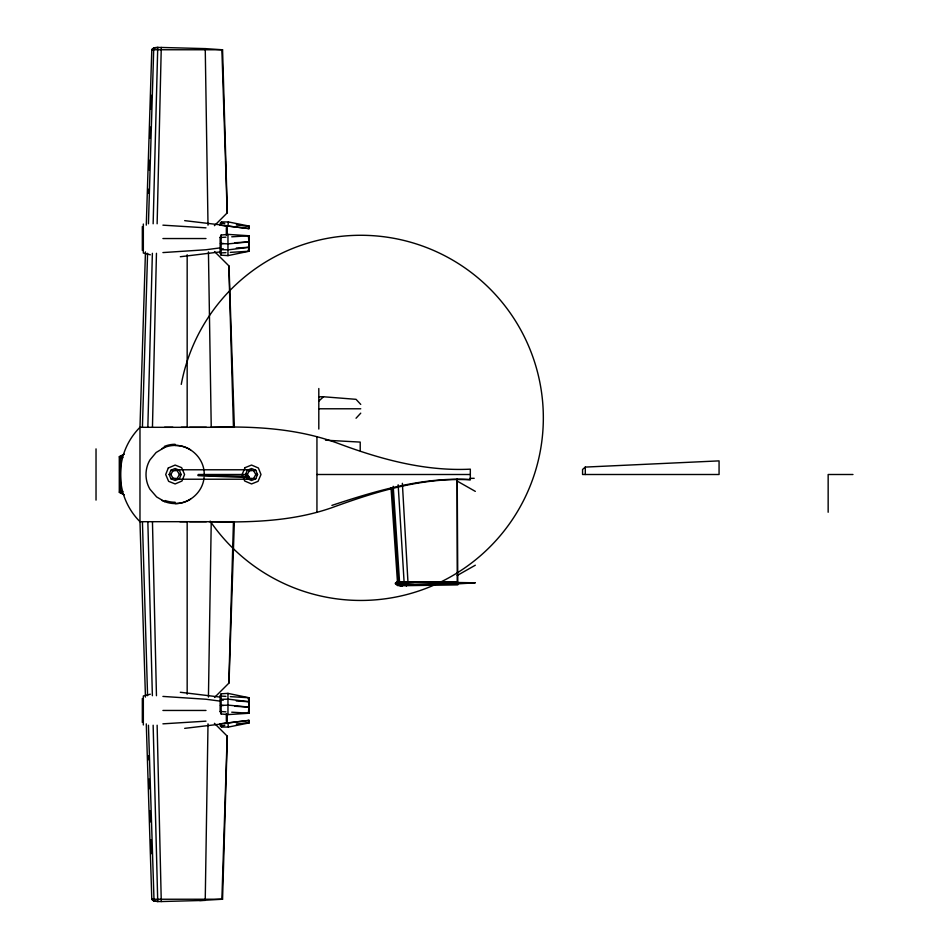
<?xml version="1.0" encoding="UTF-8"?>
<svg xmlns="http://www.w3.org/2000/svg" width="949" height="949" viewBox="0 0 949 949"><rect width="100%" height="100%" fill="white"/><g stroke="black" fill="none" stroke-linecap="round" stroke-linejoin="round"><path stroke-width="1.42" d="M444.464 582.247L457.216 582.212L457.216 478.925L457.786 583.433L414.203 584.56L395.448 583.433M157.131 223.774L161.271 47.45L205.245 48.613L208.009 225.15M208.009 723.85L205.233 900.387L161.271 901.55L157.131 725.226M208.436 697.076L211.236 521.689M152.457 427.311L156.455 253.3M147.842 427.311L152.374 253.3M153.145 223.774L157.676 49.775L157.831 47.497L161.271 47.45M228.816 683.197L233.454 521.689M142.421 427.311L147.581 253.3M148.447 223.774L153.75 47.936C164.236 47.379 152.943 46.382 151.793 49.751L146.288 225.15M145.458 251.924L139.977 427.311L139.977 521.689L145.458 697.076M148.4 193.394L148.53 189.254M149.123 169.918L149.408 160.251M150.084 138.151L150.417 127.107M150.962 109.159L151.389 95.339M221.876 899.225L227.191 736.104M199.729 900.53L222.564 899.225L227.345 736.258L214.403 723.316M220.144 711.489L220.144 696.02L221.129 693.814L227.962 693.375L249.101 697.764L249.101 713.233L227.962 714.621L221.129 713.956L220.144 711.489L225.945 711.845M221.129 713.956L221.129 693.814M227.962 714.621L227.962 693.375M248.365 713.28L249.089 705.226L248.365 697.61M220.144 252.98L220.144 237.511L221.129 235.044L227.962 234.379L249.101 235.767L249.101 251.236L227.962 255.625L221.129 255.186L220.144 252.98L225.945 252.636M221.129 255.186L221.129 235.044M227.962 255.625L227.962 234.379M248.365 251.39L249.089 243.774L248.365 235.72M220.144 225.127L220.405 223.027L221.544 221.947L228.401 221.947L249.089 226.076L249.101 228.626L220.144 225.127L249.101 228.626M221.129 225.388L221.544 221.947M227.962 225.613L228.401 221.947M204.082 477.264C203.027 491.796 189.634 503.824 175.138 503.575M248.365 228.519L249.089 226.076M397.595 583.979L391.024 487.691M169.136 474.5L170.891 470.253L175.138 468.498L179.385 470.253L181.14 474.5L179.385 478.747L175.138 480.502L170.891 478.747L169.136 474.5L170.867 474.5L173.026 478.213L179.385 478.747M247.298 470.253L245.542 474.5L247.298 478.747L251.544 480.502L255.791 478.747L257.547 474.5L255.791 470.253L251.544 468.498L247.298 470.253L249.314 470.87L255.791 470.253M170.867 474.5L172.896 470.87L179.385 470.253M177.368 478.13L179.397 474.5L177.238 470.787M249.314 470.87L247.286 474.5L249.445 478.213L255.791 478.747M253.774 478.13L255.803 474.5L253.644 470.787M249.089 722.924L249.101 720.374L220.144 723.873L220.405 725.973L221.544 727.053L228.401 727.053L249.089 722.924L248.365 720.481M356.041 418.236L360.75 413.147M214.403 225.684L227.345 212.742L222.564 49.775L205.233 48.613M214.51 697.491L229.006 683.007L234.356 521.689L139.977 521.689A66.738 66.738 0 0 1 139.977 427.311L234.356 427.311L229.006 265.993L214.51 251.509M318.805 401.119L323.502 396.765L356.041 399.327L360.75 404.416M585.296 467.086L582.567 469.458L582.567 474.5L719.069 474.5L719.069 460.882L585.296 467.086L585.296 474.5M124.212 494.797L119.289 492.246L119.289 456.754L124.212 454.203M151.793 49.751L154.035 47.936L152.765 49.775L151.793 49.751L222.564 49.775M457.216 575.485L475.319 565.213M119.289 456.754L123.228 455.01M122.812 457.537L120.167 458.711L120.167 490.289L122.812 491.463M414.203 584.56L399.885 584.204L397.797 582.888L414.203 581.761L475.319 582.805L457.216 583.908L404.44 584.537M457.216 581.951L457.786 584.892L399.968 585.758M164.675 447.37L156.134 452.495L149.978 459.874A27.284 25.184 -89.5 0 0 149.918 489.174L156.644 496.944L164.675 501.63M397.797 582.888L404.488 581.784L414.203 581.761M331.889 505.402C376.587 490.609 422.661 477.003 470.324 479.494M211.959 427.311C255.388 425.994 299.516 428.592 340.489 444.274C382.032 459.648 425.627 471.38 470.324 469.162L470.324 479.814C423.883 477.347 378.959 490.621 335.804 506.256C295.353 521.404 251.841 522.662 209.171 521.689M220.144 723.873L249.101 720.374M170.891 478.747L173.026 478.213M247.298 478.747L249.445 478.213M150.333 694.205L143.335 695.949L143.335 724.977M392.245 487.656L398.556 581.239L395.448 582.9L395.448 583.955L397.595 585.474L402.34 586.126L402.34 583.528M220.132 251.912L180.322 256.74M398.236 581.263L397.477 581.535L399.363 582.295M220.132 247.879L205.992 249.753L162.92 252.576M221.544 723.992L184.675 728.358M224.367 723.636L227.202 723.28L227.202 715.783M398.556 581.239L397.595 581.357L397.595 585.474M220.405 725.973L224.747 725.451M236.325 724.051L249.362 722.486M205.992 721.157L162.92 723.838M397.595 583.244L399.968 583.149M220.144 237.511L225.945 237.155M231.734 236.811L249.101 235.767M223.3 243.442L220.405 243.608L228.401 243.846L249.362 241.865L234.877 242.742M223.3 248.816L220.405 248.982L221.544 249.706L228.401 249.836L249.362 247.238L236.325 248.021M230.287 252.375L249.101 251.236M148.447 725.226L154.035 901.064L151.793 899.249L152.765 899.225L154.035 901.064L158.139 901.503L153.75 901.064L151.793 899.249L146.288 723.85M469.826 478.379L474.192 478.308M151.793 899.249L222.564 899.225M162.92 238.543L205.992 238.543M318.805 396.765L323.502 396.765M318.805 408.782L360.75 408.782M181.283 427.311L186.858 427.299M164.533 427.311L172.908 427.311M189.646 427.299L206.384 427.311M175.138 469.779L251.544 469.779M179.397 474.5L181.14 474.5M247.594 474.5L198.222 474.5L198.222 475.674L249.053 477.608M255.803 474.5L257.547 474.5M316.942 474.5L470.324 474.5M852.973 474.5L828.157 474.5L828.157 512.258M175.138 479.221L251.544 479.221M189.646 521.701L206.384 521.689M179.883 521.689L186.858 521.701M404.488 581.784L410.822 581.784M399.885 582.117L406.86 582.105M397.821 583.433L405.069 583.433L406.86 584.204M162.92 710.457L205.992 710.457M161.271 901.55L157.831 901.503L157.676 899.225L153.145 725.226M175.138 445.425C190.619 445.105 204.628 458.913 204.213 474.5M408.319 581.761L457.216 582.425L457.786 583.433M249.053 476.445L198.222 475.235M162.92 225.162L205.992 227.843M162.92 696.424L205.992 699.247L220.132 701.121M325.495 440.194L360.217 442.092L360.217 450.739M220.144 696.02L225.945 696.364M230.287 696.625L249.101 697.764M223.3 700.184L220.405 700.018L221.544 699.294L228.401 699.164L249.362 701.762L236.325 700.979M223.3 705.558L220.405 705.392L228.401 705.154L249.362 707.135L234.877 706.258M231.734 712.189L249.101 713.233M180.322 692.26L220.132 697.088M184.675 220.643L221.544 225.008M220.405 223.027L224.747 223.549M236.325 224.949L249.362 226.514M224.367 225.364L227.202 225.72L227.202 233.217M150.333 254.795L143.335 253.051L143.335 224.023M170.891 470.253L172.896 470.87M119.289 492.246L123.228 493.99M457.216 481.107L475.319 491.38M227.962 723.387L228.401 727.053M221.129 723.613L221.544 727.053M393.206 486.303L399.565 582.235M398.153 484.785L404.084 581.82M402.364 483.314L407.94 581.761M227.191 212.896L221.876 49.775M233.454 427.311L228.816 265.803M148.4 755.606L148.53 759.746M149.123 779.082L149.408 788.749M150.084 810.849L150.417 821.893M150.962 839.841L151.389 853.661M142.421 521.689L147.581 695.7M147.842 521.689L152.374 695.7M152.457 521.689L156.455 695.7M208.436 251.924L211.236 427.311M457.216 582.425L457.216 583.896M406.374 584.548L406.374 586.15M318.805 388.509L318.805 429.055M316.942 437.026L316.942 511.974M226.348 227.665L226.348 235.364M226.348 713.636L226.348 721.335M187.167 254.759L187.167 427.311M187.167 521.689L187.167 694.241M142.326 226.562L142.326 250.512M142.326 698.488L142.326 722.438M120.618 455.734L120.618 493.266M96.027 448.889L96.027 500.111M190.559 499.15A29.075 29.075 0 0 1 161.781 500.337M161.781 448.663A29.075 29.075 0 0 1 190.559 449.85M175.162 502.258A27.319 24.022 -2.3 0 1 165.173 500.55M164.248 446.469A27.26 26.347 16.7 0 1 175.114 444.286M181.259 384.381A182.588 182.588 0 0 1 471.024 272.339A182.588 182.588 0 0 1 441.51 581.618M436.279 584.098A182.588 182.588 0 0 1 210.156 521.108M168.305 467.987L165.695 474.5L168.625 481.333L175.138 483.943L181.971 481.013L184.569 474.5L181.65 467.667L175.138 465.057L168.305 467.987M245.032 467.667L242.102 474.5L244.712 481.013L251.544 483.943L258.057 481.333L260.987 474.5L258.377 467.987L251.544 465.057L245.032 467.667"/></g></svg>
